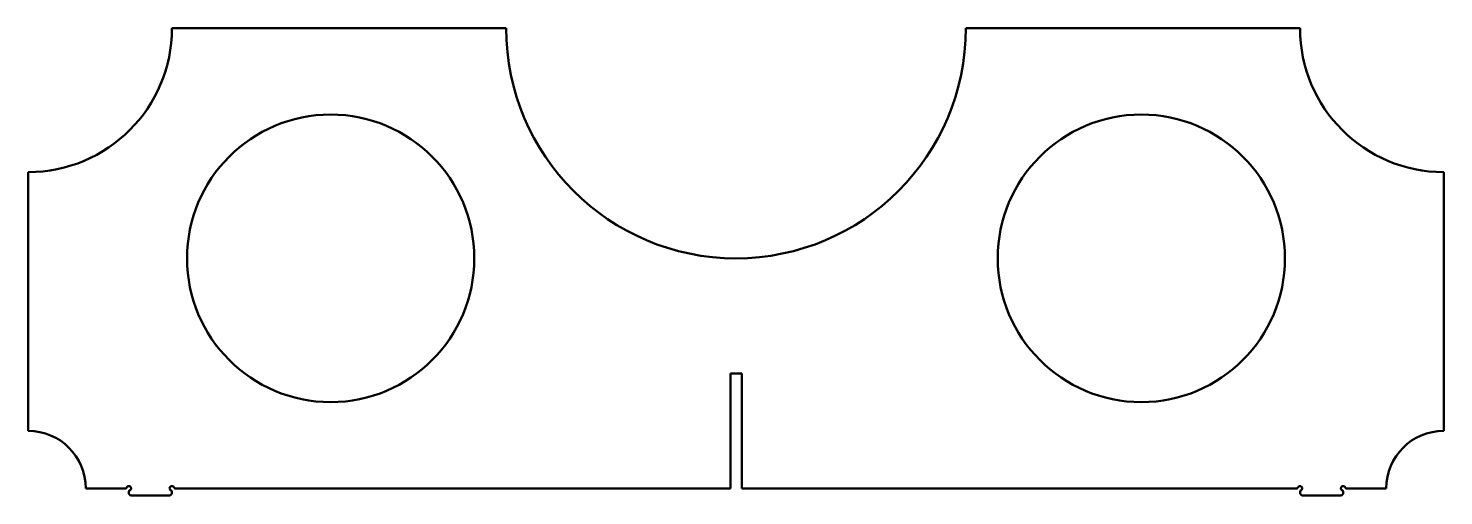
# Model space of a CAD drawing. Header units: inches. Extents: x -2.6 to 22.1, y -0.1 to 8.
import ezdxf

# ---------------------------------------------------------------- set-up
doc = ezdxf.new("R2010")
doc.units = ezdxf.units.IN
doc.header["$MEASUREMENT"] = 0
doc.layers.add('IV_EXTERIOR_PROFILES', color=7, linetype='Continuous', lineweight=50)
doc.layers.add('IV_INTERIOR_PROFILES', color=7, linetype='Continuous', lineweight=50)

msp = doc.modelspace()

# ---------------------------------------------------------------- linework, layer by layer
at = {"layer": 'IV_EXTERIOR_PROFILES'}
for p, q in [((-0.057, 8), (5.76, 8)), ((13.76, 8), (19.577, 8)), ((-2.557, 1), (-2.557, 5.5)), ((22.077, 5.5), (22.077, 1)), ((9.662, 0), (9.662, 2)), ((9.662, 2), (9.859, 2)), ((9.859, 2), (9.859, 0)), ((-0.863, 0), (-1.557, 0)), ((9.662, 0), (0, 0)), ((19.521, 0), (9.859, 0)), ((21.077, 0), (20.384, 0)), ((-0.807, -0.057), (-0.807, -0.097)), ((-0.777, -0.127), (-0.807, -0.097)), ((-0.087, -0.127), (-0.777, -0.127)), ((-0.057, -0.097), (-0.087, -0.127)), ((-0.057, -0.057), (-0.057, -0.097)), ((19.577, -0.057), (19.577, -0.097)), ((19.607, -0.127), (19.577, -0.097)), ((20.297, -0.127), (19.607, -0.127)), ((20.327, -0.097), (20.297, -0.127)), ((20.327, -0.057), (20.327, -0.097))]:
    msp.add_line(p, q, dxfattribs=at)
for centre, radius, start, end in [((-2.557, 8), 2.5, 270, 0), ((9.76, 8), 4, 180, 0), ((22.077, 8), 2.5, 180, 270), ((-2.557, 0), 1, 0, 90), ((22.077, 0), 1, 90, 180), ((-0.863, 0.02), 0.02, 270, 340.5288), ((-0.807, 0), 0.04, 289.4712, 160.5288), ((-0.057, 0), 0.04, 19.4712, 250.5288), ((0, 0.02), 0.02, 199.4712, 270), ((19.521, 0.02), 0.02, 270, 340.5288), ((19.577, 0), 0.04, 289.4712, 160.5288), ((20.327, 0), 0.04, 19.4712, 250.5288), ((20.384, 0.02), 0.02, 199.4712, 270), ((-0.787, -0.057), 0.02, 109.4712, 180), ((-0.077, -0.057), 0.02, 0, 70.5288), ((19.597, -0.057), 0.02, 109.4712, 180), ((20.307, -0.057), 0.02, 0, 70.5288)]:
    msp.add_arc(centre, radius, start, end, dxfattribs=at)
at = {"layer": 'IV_INTERIOR_PROFILES'}
for centre in [(2.706, 4), (16.815, 4)]:
    msp.add_circle(centre, 2.5, dxfattribs=at)

doc.saveas('drawing.dxf')
